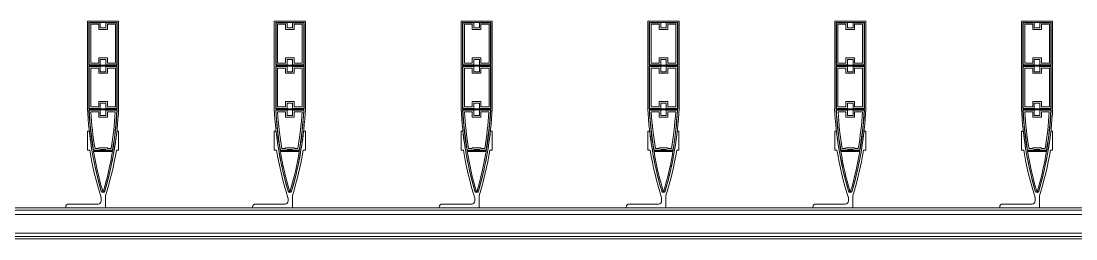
# Model space of a CAD drawing. Header units: millimetres. Extents: x 48966 to 155647, y -43515 to 26217.
# Drawn here: x 90200 to 91894, y 24157 to 24507 of the extents above; entities that cross this region are included whole.
import ezdxf

# ---------------------------------------------------------------- set-up
doc = ezdxf.new("R2010")
doc.units = ezdxf.units.MM
doc.layers.add('Обобщенные модели', color=7, linetype='Continuous', lineweight=9)
doc.layers.add('Обобщенные модели-1', color=7, linetype='Continuous', lineweight=18)

# ---------------------------------------------------------------- blocks, each defined once
blk = doc.blocks.new('Обвязочная балка 1 - Обвязочная балка 1-1451838-План 5-го этажа на отм_ _12_600')
at = {"layer": 'Обобщенные модели'}
for p, q in [((116781.7, 24196.1), (60831.6, 24196.1)), ((60831.6, 24166.3), (116781.7, 24166.3))]:
    blk.add_line(p, q, dxfattribs=at)
at = {"layer": 'Обобщенные модели-1'}
for p, q in [((116781.7, 24207.1), (60831.6, 24207.1)), ((60831.6, 24203.1), (116781.7, 24203.1)), ((116781.7, 24161.1), (60831.6, 24161.1)), ((60831.6, 24157.1), (116781.7, 24157.1))]:
    blk.add_line(p, q, dxfattribs=at)
blk = doc.blocks.new('Профиль ламели87 - Профиль ламели-1475064-План 5-го этажа на отм_ _12_600')
at = {"layer": 'Обобщенные модели-1'}
for p, q in [((88006.9, 24507.1), (88006.9, 24366.2)), ((88056.9, 24507.1), (88006.9, 24507.1)), ((88009.1, 24436.5), (88009.1, 24504.9)), ((88009.1, 24504.9), (88054.7, 24504.9)), ((88027.4, 24504.4), (88009.6, 24504.4)), ((88009.6, 24504.4), (88009.6, 24437)), ((88012.1, 24439.5), (88012.1, 24501.9)), ((88012.1, 24501.9), (88024.9, 24501.9)), ((88024.9, 24501.9), (88024.9, 24493.5)), ((88027.4, 24496), (88027.4, 24504.4)), ((88036.3, 24496), (88027.4, 24496)), ((88054.2, 24504.4), (88036.3, 24504.4)), ((88036.3, 24504.4), (88036.3, 24496)), ((88038.8, 24493.5), (88038.8, 24501.9)), ((88038.8, 24501.9), (88051.7, 24501.9)), ((88051.7, 24501.9), (88051.7, 24439.5)), ((88054.2, 24437), (88054.2, 24504.4)), ((88054.7, 24504.9), (88054.7, 24436.5)), ((88056.9, 24366.2), (88056.9, 24507.1)), ((88024.9, 24493.5), (88038.8, 24493.5)), ((88038.8, 24447.9), (88024.9, 24447.9)), ((88024.9, 24447.9), (88024.9, 24439.5)), ((88027.4, 24437), (88027.4, 24445.4)), ((88027.4, 24445.4), (88036.3, 24445.4)), ((88036.3, 24445.4), (88036.3, 24437)), ((88038.8, 24439.5), (88038.8, 24447.9)), ((88054.7, 24436.5), (88009.1, 24436.5)), ((88009.1, 24434.6), (88054.7, 24434.6)), ((88009.1, 24366.2), (88009.1, 24434.6)), ((88009.6, 24437), (88027.4, 24437)), ((88027.4, 24434.1), (88009.6, 24434.1)), ((88009.6, 24434.1), (88009.6, 24366.7)), ((88024.9, 24439.5), (88012.1, 24439.5)), ((88012.1, 24369.2), (88012.1, 24431.6)), ((88012.1, 24431.6), (88024.9, 24431.6)), ((88024.9, 24431.6), (88024.9, 24423.2)), ((88027.4, 24425.7), (88027.4, 24434.1)), ((88036.3, 24437), (88054.2, 24437)), ((88054.2, 24434.1), (88036.3, 24434.1)), ((88036.3, 24434.1), (88036.3, 24425.7)), ((88051.7, 24439.5), (88038.8, 24439.5)), ((88038.8, 24423.2), (88038.8, 24431.6)), ((88038.8, 24431.6), (88051.7, 24431.6)), ((88051.7, 24431.6), (88051.7, 24369.2)), ((88054.2, 24366.7), (88054.2, 24434.1)), ((88054.7, 24434.6), (88054.7, 24366.2)), ((88024.9, 24423.2), (88038.8, 24423.2)), ((88036.3, 24425.7), (88027.4, 24425.7)), ((88038.8, 24377.6), (88024.9, 24377.6)), ((88024.9, 24377.6), (88024.9, 24369.2)), ((88038.8, 24369.2), (88038.8, 24377.6)), ((88054.7, 24366.2), (88009.1, 24366.2)), ((88009.1, 24364.3), (88054.6, 24364.3)), ((88009.6, 24366.7), (88027.4, 24366.7)), ((88027.4, 24363.8), (88009.6, 24363.8)), ((88024.9, 24369.2), (88012.1, 24369.2)), ((88012.2, 24361.3), (88024.9, 24361.3)), ((88024.9, 24361.3), (88024.9, 24352.9)), ((88027.4, 24366.7), (88027.4, 24375.1)), ((88027.4, 24375.1), (88036.3, 24375.1)), ((88027.4, 24355.4), (88027.4, 24363.8)), ((88036.3, 24375.1), (88036.3, 24366.7)), ((88036.3, 24366.7), (88054.2, 24366.7)), ((88054.2, 24363.8), (88036.3, 24363.8)), ((88036.3, 24363.8), (88036.3, 24355.4)), ((88051.7, 24369.2), (88038.8, 24369.2)), ((88038.8, 24352.9), (88038.8, 24361.3)), ((88038.8, 24361.3), (88051.5, 24361.3)), ((88024.9, 24352.9), (88038.8, 24352.9)), ((88036.3, 24355.4), (88027.4, 24355.4)), ((88009.8, 24330.1), (88006.9, 24330.1)), ((88006.9, 24330.1), (88006.9, 24299.7)), ((88056.8, 24330.1), (88053.9, 24330.1)), ((88056.8, 24299.7), (88056.8, 24330.1)), ((88006.9, 24299.7), (88010.5, 24299.7)), ((88047.4, 24299.2), (88016.3, 24299.2)), ((88016.6, 24297.3), (88047.1, 24297.3)), ((88016.8, 24299.7), (88027.4, 24299.7)), ((88024.9, 24302.2), (88018.9, 24302.2)), ((88038.8, 24303.5), (88024.9, 24303.5)), ((88024.9, 24303.5), (88024.9, 24302.2)), ((88027.4, 24299.7), (88027.4, 24301)), ((88027.4, 24301), (88036.3, 24301)), ((88036.3, 24301), (88036.3, 24299.7)), ((88036.3, 24299.7), (88046.9, 24299.7)), ((88038.8, 24302.2), (88038.8, 24303.5)), ((88044.8, 24302.2), (88038.8, 24302.2)), ((88053.2, 24299.7), (88056.8, 24299.7)), ((88035.9, 24207.1), (88035.9, 24226.3)), ((87971.9, 24208.1), (87971.9, 24207.1)), ((88023.9, 24213.1), (87976.9, 24213.1)), ((88028.9, 24223), (88028.9, 24218.1)), ((87971.9, 24207.1), (88035.9, 24207.1))]:
    blk.add_line(p, q, dxfattribs=at)
for centre, radius, start, end in [((88580.6, 24394.6), 574.5, 182.8338, 196.2258), ((88580.7, 24394.3), 572.3, 183.0109, 189.5715), ((88580.4, 24395.9), 571.8, 183.2193, 189.6867), ((88580.5, 24395.6), 569.3, 183.4571, 189.4457), ((87483.1, 24394.6), 574.5, 343.7742, 357.1662), ((87483.2, 24395.6), 569.3, 350.5543, 356.5429), ((87483.3, 24395.9), 571.8, 350.3133, 356.7807), ((87483, 24394.3), 572.3, 350.4285, 356.9891), ((88580.6, 24394.6), 574.5, 186.4465, 196.2576), ((87483.1, 24394.6), 574.5, 343.7424, 353.5535), ((88577.1, 24394.6), 574.5, 189.5084, 197.3712), ((88549, 24386.8), 539.8, 189.5428, 196.4344), ((87514.7, 24386.8), 539.8, 343.5656, 350.4572), ((87486.6, 24394.6), 574.5, 342.9661, 350.4916), ((88031.9, 24235.1), 3, 200, 340), ((88031.9, 24234.5), 2.84, 196.2576, 343.7424), ((88031.9, 24234.2), 0.645, 196.4344, 343.5656), ((87976.9, 24208.1), 5, 90, 180), ((88023.9, 24218.1), 5, 270, 0)]:
    blk.add_arc(centre, radius, start, end, dxfattribs=at)
blk = doc.blocks.new('Профиль ламели88 - Профиль ламели-1475329-План 5-го этажа на отм_ _12_600')
at = {"layer": 'Обобщенные модели-1'}
for p, q in [((88306.9, 24507.1), (88306.9, 24366.2)), ((88356.9, 24507.1), (88306.9, 24507.1)), ((88309.1, 24436.5), (88309.1, 24504.9)), ((88309.1, 24504.9), (88354.7, 24504.9)), ((88327.4, 24504.4), (88309.6, 24504.4)), ((88309.6, 24504.4), (88309.6, 24437)), ((88312.1, 24439.5), (88312.1, 24501.9)), ((88312.1, 24501.9), (88324.9, 24501.9)), ((88324.9, 24501.9), (88324.9, 24493.5)), ((88327.4, 24496), (88327.4, 24504.4)), ((88336.3, 24496), (88327.4, 24496)), ((88354.2, 24504.4), (88336.3, 24504.4)), ((88336.3, 24504.4), (88336.3, 24496)), ((88338.8, 24493.5), (88338.8, 24501.9)), ((88338.8, 24501.9), (88351.7, 24501.9)), ((88351.7, 24501.9), (88351.7, 24439.5)), ((88354.2, 24437), (88354.2, 24504.4)), ((88354.7, 24504.9), (88354.7, 24436.5)), ((88356.9, 24366.2), (88356.9, 24507.1)), ((88324.9, 24493.5), (88338.8, 24493.5)), ((88338.8, 24447.9), (88324.9, 24447.9)), ((88324.9, 24447.9), (88324.9, 24439.5)), ((88327.4, 24437), (88327.4, 24445.4)), ((88327.4, 24445.4), (88336.3, 24445.4)), ((88336.3, 24445.4), (88336.3, 24437)), ((88338.8, 24439.5), (88338.8, 24447.9)), ((88354.7, 24436.5), (88309.1, 24436.5)), ((88309.1, 24434.6), (88354.7, 24434.6)), ((88309.1, 24366.2), (88309.1, 24434.6)), ((88309.6, 24437), (88327.4, 24437)), ((88327.4, 24434.1), (88309.6, 24434.1)), ((88309.6, 24434.1), (88309.6, 24366.7)), ((88324.9, 24439.5), (88312.1, 24439.5)), ((88312.1, 24369.2), (88312.1, 24431.6)), ((88312.1, 24431.6), (88324.9, 24431.6)), ((88324.9, 24431.6), (88324.9, 24423.2)), ((88327.4, 24425.7), (88327.4, 24434.1)), ((88336.3, 24437), (88354.2, 24437)), ((88354.2, 24434.1), (88336.3, 24434.1)), ((88336.3, 24434.1), (88336.3, 24425.7)), ((88351.7, 24439.5), (88338.8, 24439.5)), ((88338.8, 24423.2), (88338.8, 24431.6)), ((88338.8, 24431.6), (88351.7, 24431.6)), ((88351.7, 24431.6), (88351.7, 24369.2)), ((88354.2, 24366.7), (88354.2, 24434.1)), ((88354.7, 24434.6), (88354.7, 24366.2)), ((88324.9, 24423.2), (88338.8, 24423.2)), ((88336.3, 24425.7), (88327.4, 24425.7)), ((88338.8, 24377.6), (88324.9, 24377.6)), ((88324.9, 24377.6), (88324.9, 24369.2)), ((88338.8, 24369.2), (88338.8, 24377.6)), ((88354.7, 24366.2), (88309.1, 24366.2)), ((88309.1, 24364.3), (88354.6, 24364.3)), ((88309.6, 24366.7), (88327.4, 24366.7)), ((88327.4, 24363.8), (88309.6, 24363.8)), ((88324.9, 24369.2), (88312.1, 24369.2)), ((88312.2, 24361.3), (88324.9, 24361.3)), ((88324.9, 24361.3), (88324.9, 24352.9)), ((88327.4, 24366.7), (88327.4, 24375.1)), ((88327.4, 24375.1), (88336.3, 24375.1)), ((88327.4, 24355.4), (88327.4, 24363.8)), ((88336.3, 24375.1), (88336.3, 24366.7)), ((88336.3, 24366.7), (88354.2, 24366.7)), ((88354.2, 24363.8), (88336.3, 24363.8)), ((88336.3, 24363.8), (88336.3, 24355.4)), ((88351.7, 24369.2), (88338.8, 24369.2)), ((88338.8, 24352.9), (88338.8, 24361.3)), ((88338.8, 24361.3), (88351.5, 24361.3)), ((88324.9, 24352.9), (88338.8, 24352.9)), ((88336.3, 24355.4), (88327.4, 24355.4)), ((88309.8, 24330.1), (88306.9, 24330.1)), ((88306.9, 24330.1), (88306.9, 24299.7)), ((88356.8, 24330.1), (88353.9, 24330.1)), ((88356.8, 24299.7), (88356.8, 24330.1)), ((88306.9, 24299.7), (88310.5, 24299.7)), ((88347.4, 24299.2), (88316.3, 24299.2)), ((88316.6, 24297.3), (88347.1, 24297.3)), ((88316.8, 24299.7), (88327.4, 24299.7)), ((88324.9, 24302.2), (88318.9, 24302.2)), ((88338.8, 24303.5), (88324.9, 24303.5)), ((88324.9, 24303.5), (88324.9, 24302.2)), ((88327.4, 24299.7), (88327.4, 24301)), ((88327.4, 24301), (88336.3, 24301)), ((88336.3, 24301), (88336.3, 24299.7)), ((88336.3, 24299.7), (88346.9, 24299.7)), ((88338.8, 24302.2), (88338.8, 24303.5)), ((88344.8, 24302.2), (88338.8, 24302.2)), ((88353.2, 24299.7), (88356.8, 24299.7)), ((88335.9, 24207.1), (88335.9, 24226.3)), ((88271.9, 24208.1), (88271.9, 24207.1)), ((88323.9, 24213.1), (88276.9, 24213.1)), ((88328.9, 24223), (88328.9, 24218.1)), ((88271.9, 24207.1), (88335.9, 24207.1))]:
    blk.add_line(p, q, dxfattribs=at)
for centre, radius, start, end in [((88880.6, 24394.6), 574.5, 182.8338, 196.2258), ((88880.7, 24394.3), 572.3, 183.0109, 189.5715), ((88880.4, 24395.9), 571.8, 183.2193, 189.6867), ((88880.5, 24395.6), 569.3, 183.4571, 189.4457), ((87783.1, 24394.6), 574.5, 343.7742, 357.1662), ((87783.2, 24395.6), 569.3, 350.5543, 356.5429), ((87783.3, 24395.9), 571.8, 350.3133, 356.7807), ((87783, 24394.3), 572.3, 350.4285, 356.9891), ((88880.6, 24394.6), 574.5, 186.4465, 196.2576), ((87783.1, 24394.6), 574.5, 343.7424, 353.5535), ((88877.1, 24394.6), 574.5, 189.5084, 197.3712), ((88849, 24386.8), 539.8, 189.5428, 196.4344), ((87814.7, 24386.8), 539.8, 343.5656, 350.4572), ((87786.6, 24394.6), 574.5, 342.9661, 350.4916), ((88331.9, 24235.1), 3, 200, 340), ((88331.9, 24234.5), 2.84, 196.2576, 343.7424), ((88331.9, 24234.2), 0.645, 196.4344, 343.5656), ((88276.9, 24208.1), 5, 90, 180), ((88323.9, 24218.1), 5, 270, 0)]:
    blk.add_arc(centre, radius, start, end, dxfattribs=at)
blk = doc.blocks.new('Профиль ламели89 - Профиль ламели-1475594-План 5-го этажа на отм_ _12_600')
at = {"layer": 'Обобщенные модели-1'}
for p, q in [((88606.9, 24507.1), (88606.9, 24366.2)), ((88656.9, 24507.1), (88606.9, 24507.1)), ((88609.1, 24436.5), (88609.1, 24504.9)), ((88609.1, 24504.9), (88654.7, 24504.9)), ((88627.4, 24504.4), (88609.6, 24504.4)), ((88609.6, 24504.4), (88609.6, 24437)), ((88612.1, 24439.5), (88612.1, 24501.9)), ((88612.1, 24501.9), (88624.9, 24501.9)), ((88624.9, 24501.9), (88624.9, 24493.5)), ((88627.4, 24496), (88627.4, 24504.4)), ((88636.3, 24496), (88627.4, 24496)), ((88654.2, 24504.4), (88636.3, 24504.4)), ((88636.3, 24504.4), (88636.3, 24496)), ((88638.8, 24493.5), (88638.8, 24501.9)), ((88638.8, 24501.9), (88651.7, 24501.9)), ((88651.7, 24501.9), (88651.7, 24439.5)), ((88654.2, 24437), (88654.2, 24504.4)), ((88654.7, 24504.9), (88654.7, 24436.5)), ((88656.9, 24366.2), (88656.9, 24507.1)), ((88624.9, 24493.5), (88638.8, 24493.5)), ((88638.8, 24447.9), (88624.9, 24447.9)), ((88624.9, 24447.9), (88624.9, 24439.5)), ((88627.4, 24437), (88627.4, 24445.4)), ((88627.4, 24445.4), (88636.3, 24445.4)), ((88636.3, 24445.4), (88636.3, 24437)), ((88638.8, 24439.5), (88638.8, 24447.9)), ((88654.7, 24436.5), (88609.1, 24436.5)), ((88609.1, 24434.6), (88654.7, 24434.6)), ((88609.1, 24366.2), (88609.1, 24434.6)), ((88609.6, 24437), (88627.4, 24437)), ((88627.4, 24434.1), (88609.6, 24434.1)), ((88609.6, 24434.1), (88609.6, 24366.7)), ((88624.9, 24439.5), (88612.1, 24439.5)), ((88612.1, 24369.2), (88612.1, 24431.6)), ((88612.1, 24431.6), (88624.9, 24431.6)), ((88624.9, 24431.6), (88624.9, 24423.2)), ((88627.4, 24425.7), (88627.4, 24434.1)), ((88636.3, 24437), (88654.2, 24437)), ((88654.2, 24434.1), (88636.3, 24434.1)), ((88636.3, 24434.1), (88636.3, 24425.7)), ((88651.7, 24439.5), (88638.8, 24439.5)), ((88638.8, 24423.2), (88638.8, 24431.6)), ((88638.8, 24431.6), (88651.7, 24431.6)), ((88651.7, 24431.6), (88651.7, 24369.2)), ((88654.2, 24366.7), (88654.2, 24434.1)), ((88654.7, 24434.6), (88654.7, 24366.2)), ((88624.9, 24423.2), (88638.8, 24423.2)), ((88636.3, 24425.7), (88627.4, 24425.7)), ((88638.8, 24377.6), (88624.9, 24377.6)), ((88624.9, 24377.6), (88624.9, 24369.2)), ((88638.8, 24369.2), (88638.8, 24377.6)), ((88654.7, 24366.2), (88609.1, 24366.2)), ((88609.1, 24364.3), (88654.6, 24364.3)), ((88609.6, 24366.7), (88627.4, 24366.7)), ((88627.4, 24363.8), (88609.6, 24363.8)), ((88624.9, 24369.2), (88612.1, 24369.2)), ((88612.2, 24361.3), (88624.9, 24361.3)), ((88624.9, 24361.3), (88624.9, 24352.9)), ((88627.4, 24366.7), (88627.4, 24375.1)), ((88627.4, 24375.1), (88636.3, 24375.1)), ((88627.4, 24355.4), (88627.4, 24363.8)), ((88636.3, 24375.1), (88636.3, 24366.7)), ((88636.3, 24366.7), (88654.2, 24366.7)), ((88654.2, 24363.8), (88636.3, 24363.8)), ((88636.3, 24363.8), (88636.3, 24355.4)), ((88651.7, 24369.2), (88638.8, 24369.2)), ((88638.8, 24352.9), (88638.8, 24361.3)), ((88638.8, 24361.3), (88651.5, 24361.3)), ((88624.9, 24352.9), (88638.8, 24352.9)), ((88636.3, 24355.4), (88627.4, 24355.4)), ((88609.8, 24330.1), (88606.9, 24330.1)), ((88606.9, 24330.1), (88606.9, 24299.7)), ((88656.8, 24330.1), (88653.9, 24330.1)), ((88656.8, 24299.7), (88656.8, 24330.1)), ((88606.9, 24299.7), (88610.5, 24299.7)), ((88647.4, 24299.2), (88616.3, 24299.2)), ((88616.6, 24297.3), (88647.1, 24297.3)), ((88616.8, 24299.7), (88627.4, 24299.7)), ((88624.9, 24302.2), (88618.9, 24302.2)), ((88638.8, 24303.5), (88624.9, 24303.5)), ((88624.9, 24303.5), (88624.9, 24302.2)), ((88627.4, 24299.7), (88627.4, 24301)), ((88627.4, 24301), (88636.3, 24301)), ((88636.3, 24301), (88636.3, 24299.7)), ((88636.3, 24299.7), (88646.9, 24299.7)), ((88638.8, 24302.2), (88638.8, 24303.5)), ((88644.8, 24302.2), (88638.8, 24302.2)), ((88653.2, 24299.7), (88656.8, 24299.7)), ((88635.9, 24207.1), (88635.9, 24226.3)), ((88571.9, 24208.1), (88571.9, 24207.1)), ((88623.9, 24213.1), (88576.9, 24213.1)), ((88628.9, 24223), (88628.9, 24218.1)), ((88571.9, 24207.1), (88635.9, 24207.1))]:
    blk.add_line(p, q, dxfattribs=at)
for centre, radius, start, end in [((89180.6, 24394.6), 574.5, 182.8338, 196.2258), ((89180.7, 24394.3), 572.3, 183.0109, 189.5715), ((89180.4, 24395.9), 571.8, 183.2193, 189.6867), ((89180.5, 24395.6), 569.3, 183.4571, 189.4457), ((88083.1, 24394.6), 574.5, 343.7742, 357.1662), ((88083.2, 24395.6), 569.3, 350.5543, 356.5429), ((88083.3, 24395.9), 571.8, 350.3133, 356.7807), ((88083, 24394.3), 572.3, 350.4285, 356.9891), ((89180.6, 24394.6), 574.5, 186.4465, 196.2576), ((88083.1, 24394.6), 574.5, 343.7424, 353.5535), ((89177.1, 24394.6), 574.5, 189.5084, 197.3712), ((89149, 24386.8), 539.8, 189.5428, 196.4344), ((88114.7, 24386.8), 539.8, 343.5656, 350.4572), ((88086.6, 24394.6), 574.5, 342.9661, 350.4916), ((88631.9, 24235.1), 3, 200, 340), ((88631.9, 24234.5), 2.84, 196.2576, 343.7424), ((88631.9, 24234.2), 0.645, 196.4344, 343.5656), ((88576.9, 24208.1), 5, 90, 180), ((88623.9, 24218.1), 5, 270, 0)]:
    blk.add_arc(centre, radius, start, end, dxfattribs=at)
blk = doc.blocks.new('Профиль ламели90 - Профиль ламели-1475859-План 5-го этажа на отм_ _12_600')
at = {"layer": 'Обобщенные модели-1'}
for p, q in [((88906.9, 24507.1), (88906.9, 24366.2)), ((88956.9, 24507.1), (88906.9, 24507.1)), ((88909.1, 24436.5), (88909.1, 24504.9)), ((88909.1, 24504.9), (88954.7, 24504.9)), ((88927.4, 24504.4), (88909.6, 24504.4)), ((88909.6, 24504.4), (88909.6, 24437)), ((88912.1, 24439.5), (88912.1, 24501.9)), ((88912.1, 24501.9), (88924.9, 24501.9)), ((88924.9, 24501.9), (88924.9, 24493.5)), ((88927.4, 24496), (88927.4, 24504.4)), ((88936.3, 24496), (88927.4, 24496)), ((88954.2, 24504.4), (88936.3, 24504.4)), ((88936.3, 24504.4), (88936.3, 24496)), ((88938.8, 24493.5), (88938.8, 24501.9)), ((88938.8, 24501.9), (88951.7, 24501.9)), ((88951.7, 24501.9), (88951.7, 24439.5)), ((88954.2, 24437), (88954.2, 24504.4)), ((88954.7, 24504.9), (88954.7, 24436.5)), ((88956.9, 24366.2), (88956.9, 24507.1)), ((88924.9, 24493.5), (88938.8, 24493.5)), ((88938.8, 24447.9), (88924.9, 24447.9)), ((88924.9, 24447.9), (88924.9, 24439.5)), ((88927.4, 24437), (88927.4, 24445.4)), ((88927.4, 24445.4), (88936.3, 24445.4)), ((88936.3, 24445.4), (88936.3, 24437)), ((88938.8, 24439.5), (88938.8, 24447.9)), ((88954.7, 24436.5), (88909.1, 24436.5)), ((88909.1, 24434.6), (88954.7, 24434.6)), ((88909.1, 24366.2), (88909.1, 24434.6)), ((88909.6, 24437), (88927.4, 24437)), ((88927.4, 24434.1), (88909.6, 24434.1)), ((88909.6, 24434.1), (88909.6, 24366.7)), ((88924.9, 24439.5), (88912.1, 24439.5)), ((88912.1, 24369.2), (88912.1, 24431.6)), ((88912.1, 24431.6), (88924.9, 24431.6)), ((88924.9, 24431.6), (88924.9, 24423.2)), ((88927.4, 24425.7), (88927.4, 24434.1)), ((88936.3, 24437), (88954.2, 24437)), ((88954.2, 24434.1), (88936.3, 24434.1)), ((88936.3, 24434.1), (88936.3, 24425.7)), ((88951.7, 24439.5), (88938.8, 24439.5)), ((88938.8, 24423.2), (88938.8, 24431.6)), ((88938.8, 24431.6), (88951.7, 24431.6)), ((88951.7, 24431.6), (88951.7, 24369.2)), ((88954.2, 24366.7), (88954.2, 24434.1)), ((88954.7, 24434.6), (88954.7, 24366.2)), ((88924.9, 24423.2), (88938.8, 24423.2)), ((88936.3, 24425.7), (88927.4, 24425.7)), ((88938.8, 24377.6), (88924.9, 24377.6)), ((88924.9, 24377.6), (88924.9, 24369.2)), ((88938.8, 24369.2), (88938.8, 24377.6)), ((88954.7, 24366.2), (88909.1, 24366.2)), ((88909.1, 24364.3), (88954.6, 24364.3)), ((88909.6, 24366.7), (88927.4, 24366.7)), ((88927.4, 24363.8), (88909.6, 24363.8)), ((88924.9, 24369.2), (88912.1, 24369.2)), ((88912.2, 24361.3), (88924.9, 24361.3)), ((88924.9, 24361.3), (88924.9, 24352.9)), ((88927.4, 24366.7), (88927.4, 24375.1)), ((88927.4, 24375.1), (88936.3, 24375.1)), ((88927.4, 24355.4), (88927.4, 24363.8)), ((88936.3, 24375.1), (88936.3, 24366.7)), ((88936.3, 24366.7), (88954.2, 24366.7)), ((88954.2, 24363.8), (88936.3, 24363.8)), ((88936.3, 24363.8), (88936.3, 24355.4)), ((88951.7, 24369.2), (88938.8, 24369.2)), ((88938.8, 24352.9), (88938.8, 24361.3)), ((88938.8, 24361.3), (88951.5, 24361.3)), ((88924.9, 24352.9), (88938.8, 24352.9)), ((88936.3, 24355.4), (88927.4, 24355.4)), ((88909.8, 24330.1), (88906.9, 24330.1)), ((88906.9, 24330.1), (88906.9, 24299.7)), ((88956.8, 24330.1), (88953.9, 24330.1)), ((88956.8, 24299.7), (88956.8, 24330.1)), ((88906.9, 24299.7), (88910.5, 24299.7)), ((88947.4, 24299.2), (88916.3, 24299.2)), ((88916.6, 24297.3), (88947.1, 24297.3)), ((88916.8, 24299.7), (88927.4, 24299.7)), ((88924.9, 24302.2), (88918.9, 24302.2)), ((88938.8, 24303.5), (88924.9, 24303.5)), ((88924.9, 24303.5), (88924.9, 24302.2)), ((88927.4, 24299.7), (88927.4, 24301)), ((88927.4, 24301), (88936.3, 24301)), ((88936.3, 24301), (88936.3, 24299.7)), ((88936.3, 24299.7), (88946.9, 24299.7)), ((88938.8, 24302.2), (88938.8, 24303.5)), ((88944.8, 24302.2), (88938.8, 24302.2)), ((88953.2, 24299.7), (88956.8, 24299.7)), ((88935.9, 24207.1), (88935.9, 24226.3)), ((88871.9, 24208.1), (88871.9, 24207.1)), ((88923.9, 24213.1), (88876.9, 24213.1)), ((88928.9, 24223), (88928.9, 24218.1)), ((88871.9, 24207.1), (88935.9, 24207.1))]:
    blk.add_line(p, q, dxfattribs=at)
for centre, radius, start, end in [((89480.6, 24394.6), 574.5, 182.8338, 196.2258), ((89480.7, 24394.3), 572.3, 183.0109, 189.5715), ((89480.4, 24395.9), 571.8, 183.2193, 189.6867), ((89480.5, 24395.6), 569.3, 183.4571, 189.4457), ((88383.1, 24394.6), 574.5, 343.7742, 357.1662), ((88383.2, 24395.6), 569.3, 350.5543, 356.5429), ((88383.3, 24395.9), 571.8, 350.3133, 356.7807), ((88383, 24394.3), 572.3, 350.4285, 356.9891), ((89480.6, 24394.6), 574.5, 186.4465, 196.2576), ((88383.1, 24394.6), 574.5, 343.7424, 353.5535), ((89477.1, 24394.6), 574.5, 189.5084, 197.3712), ((89449, 24386.8), 539.8, 189.5428, 196.4344), ((88414.7, 24386.8), 539.8, 343.5656, 350.4572), ((88386.6, 24394.6), 574.5, 342.9661, 350.4916), ((88931.9, 24235.1), 3, 200, 340), ((88931.9, 24234.5), 2.84, 196.2576, 343.7424), ((88931.9, 24234.2), 0.645, 196.4344, 343.5656), ((88876.9, 24208.1), 5, 90, 180), ((88923.9, 24218.1), 5, 270, 0)]:
    blk.add_arc(centre, radius, start, end, dxfattribs=at)
blk = doc.blocks.new('Профиль ламели91 - Профиль ламели-1476124-План 5-го этажа на отм_ _12_600')
at = {"layer": 'Обобщенные модели-1'}
for p, q in [((89206.9, 24507.1), (89206.9, 24366.2)), ((89256.9, 24507.1), (89206.9, 24507.1)), ((89209.1, 24436.5), (89209.1, 24504.9)), ((89209.1, 24504.9), (89254.7, 24504.9)), ((89227.4, 24504.4), (89209.6, 24504.4)), ((89209.6, 24504.4), (89209.6, 24437)), ((89212.1, 24439.5), (89212.1, 24501.9)), ((89212.1, 24501.9), (89224.9, 24501.9)), ((89224.9, 24501.9), (89224.9, 24493.5)), ((89227.4, 24496), (89227.4, 24504.4)), ((89236.3, 24496), (89227.4, 24496)), ((89254.2, 24504.4), (89236.3, 24504.4)), ((89236.3, 24504.4), (89236.3, 24496)), ((89238.8, 24493.5), (89238.8, 24501.9)), ((89238.8, 24501.9), (89251.7, 24501.9)), ((89251.7, 24501.9), (89251.7, 24439.5)), ((89254.2, 24437), (89254.2, 24504.4)), ((89254.7, 24504.9), (89254.7, 24436.5)), ((89256.9, 24366.2), (89256.9, 24507.1)), ((89224.9, 24493.5), (89238.8, 24493.5)), ((89238.8, 24447.9), (89224.9, 24447.9)), ((89224.9, 24447.9), (89224.9, 24439.5)), ((89227.4, 24437), (89227.4, 24445.4)), ((89227.4, 24445.4), (89236.3, 24445.4)), ((89236.3, 24445.4), (89236.3, 24437)), ((89238.8, 24439.5), (89238.8, 24447.9)), ((89254.7, 24436.5), (89209.1, 24436.5)), ((89209.1, 24434.6), (89254.7, 24434.6)), ((89209.1, 24366.2), (89209.1, 24434.6)), ((89209.6, 24437), (89227.4, 24437)), ((89227.4, 24434.1), (89209.6, 24434.1)), ((89209.6, 24434.1), (89209.6, 24366.7)), ((89224.9, 24439.5), (89212.1, 24439.5)), ((89212.1, 24369.2), (89212.1, 24431.6)), ((89212.1, 24431.6), (89224.9, 24431.6)), ((89224.9, 24431.6), (89224.9, 24423.2)), ((89227.4, 24425.7), (89227.4, 24434.1)), ((89236.3, 24437), (89254.2, 24437)), ((89254.2, 24434.1), (89236.3, 24434.1)), ((89236.3, 24434.1), (89236.3, 24425.7)), ((89251.7, 24439.5), (89238.8, 24439.5)), ((89238.8, 24423.2), (89238.8, 24431.6)), ((89238.8, 24431.6), (89251.7, 24431.6)), ((89251.7, 24431.6), (89251.7, 24369.2)), ((89254.2, 24366.7), (89254.2, 24434.1)), ((89254.7, 24434.6), (89254.7, 24366.2)), ((89224.9, 24423.2), (89238.8, 24423.2)), ((89236.3, 24425.7), (89227.4, 24425.7)), ((89238.8, 24377.6), (89224.9, 24377.6)), ((89224.9, 24377.6), (89224.9, 24369.2)), ((89238.8, 24369.2), (89238.8, 24377.6)), ((89254.7, 24366.2), (89209.1, 24366.2)), ((89209.1, 24364.3), (89254.6, 24364.3)), ((89209.6, 24366.7), (89227.4, 24366.7)), ((89227.4, 24363.8), (89209.6, 24363.8)), ((89224.9, 24369.2), (89212.1, 24369.2)), ((89212.2, 24361.3), (89224.9, 24361.3)), ((89224.9, 24361.3), (89224.9, 24352.9)), ((89227.4, 24366.7), (89227.4, 24375.1)), ((89227.4, 24375.1), (89236.3, 24375.1)), ((89227.4, 24355.4), (89227.4, 24363.8)), ((89236.3, 24375.1), (89236.3, 24366.7)), ((89236.3, 24366.7), (89254.2, 24366.7)), ((89254.2, 24363.8), (89236.3, 24363.8)), ((89236.3, 24363.8), (89236.3, 24355.4)), ((89251.7, 24369.2), (89238.8, 24369.2)), ((89238.8, 24352.9), (89238.8, 24361.3)), ((89238.8, 24361.3), (89251.5, 24361.3)), ((89224.9, 24352.9), (89238.8, 24352.9)), ((89236.3, 24355.4), (89227.4, 24355.4)), ((89209.8, 24330.1), (89206.9, 24330.1)), ((89206.9, 24330.1), (89206.9, 24299.7)), ((89256.8, 24330.1), (89253.9, 24330.1)), ((89256.8, 24299.7), (89256.8, 24330.1)), ((89206.9, 24299.7), (89210.5, 24299.7)), ((89247.4, 24299.2), (89216.3, 24299.2)), ((89216.6, 24297.3), (89247.1, 24297.3)), ((89216.8, 24299.7), (89227.4, 24299.7)), ((89224.9, 24302.2), (89218.9, 24302.2)), ((89238.8, 24303.5), (89224.9, 24303.5)), ((89224.9, 24303.5), (89224.9, 24302.2)), ((89227.4, 24299.7), (89227.4, 24301)), ((89227.4, 24301), (89236.3, 24301)), ((89236.3, 24301), (89236.3, 24299.7)), ((89236.3, 24299.7), (89246.9, 24299.7)), ((89238.8, 24302.2), (89238.8, 24303.5)), ((89244.8, 24302.2), (89238.8, 24302.2)), ((89253.2, 24299.7), (89256.8, 24299.7)), ((89235.9, 24207.1), (89235.9, 24226.3)), ((89171.9, 24208.1), (89171.9, 24207.1)), ((89223.9, 24213.1), (89176.9, 24213.1)), ((89228.9, 24223), (89228.9, 24218.1)), ((89171.9, 24207.1), (89235.9, 24207.1))]:
    blk.add_line(p, q, dxfattribs=at)
for centre, radius, start, end in [((89780.6, 24394.6), 574.5, 182.8338, 196.2258), ((89780.7, 24394.3), 572.3, 183.0109, 189.5715), ((89780.4, 24395.9), 571.8, 183.2193, 189.6867), ((89780.5, 24395.6), 569.3, 183.4571, 189.4457), ((88683.1, 24394.6), 574.5, 343.7742, 357.1662), ((88683.2, 24395.6), 569.3, 350.5543, 356.5429), ((88683.3, 24395.9), 571.8, 350.3133, 356.7807), ((88683, 24394.3), 572.3, 350.4285, 356.9891), ((89780.6, 24394.6), 574.5, 186.4465, 196.2576), ((88683.1, 24394.6), 574.5, 343.7424, 353.5535), ((89777.1, 24394.6), 574.5, 189.5084, 197.3712), ((89749, 24386.8), 539.8, 189.5428, 196.4344), ((88714.7, 24386.8), 539.8, 343.5656, 350.4572), ((88686.6, 24394.6), 574.5, 342.9661, 350.4916), ((89231.9, 24235.1), 3, 200, 340), ((89231.9, 24234.5), 2.84, 196.2576, 343.7424), ((89231.9, 24234.2), 0.645, 196.4344, 343.5656), ((89176.9, 24208.1), 5, 90, 180), ((89223.9, 24218.1), 5, 270, 0)]:
    blk.add_arc(centre, radius, start, end, dxfattribs=at)
blk = doc.blocks.new('Профиль ламели92 - Профиль ламели-1476389-План 5-го этажа на отм_ _12_600')
at = {"layer": 'Обобщенные модели-1'}
for p, q in [((89506.9, 24507.1), (89506.9, 24366.2)), ((89556.9, 24507.1), (89506.9, 24507.1)), ((89509.1, 24436.5), (89509.1, 24504.9)), ((89509.1, 24504.9), (89554.7, 24504.9)), ((89527.4, 24504.4), (89509.6, 24504.4)), ((89509.6, 24504.4), (89509.6, 24437)), ((89512.1, 24439.5), (89512.1, 24501.9)), ((89512.1, 24501.9), (89524.9, 24501.9)), ((89524.9, 24501.9), (89524.9, 24493.5)), ((89527.4, 24496), (89527.4, 24504.4)), ((89536.3, 24496), (89527.4, 24496)), ((89554.2, 24504.4), (89536.3, 24504.4)), ((89536.3, 24504.4), (89536.3, 24496)), ((89538.8, 24493.5), (89538.8, 24501.9)), ((89538.8, 24501.9), (89551.7, 24501.9)), ((89551.7, 24501.9), (89551.7, 24439.5)), ((89554.2, 24437), (89554.2, 24504.4)), ((89554.7, 24504.9), (89554.7, 24436.5)), ((89556.9, 24366.2), (89556.9, 24507.1)), ((89524.9, 24493.5), (89538.8, 24493.5)), ((89538.8, 24447.9), (89524.9, 24447.9)), ((89524.9, 24447.9), (89524.9, 24439.5)), ((89527.4, 24437), (89527.4, 24445.4)), ((89527.4, 24445.4), (89536.3, 24445.4)), ((89536.3, 24445.4), (89536.3, 24437)), ((89538.8, 24439.5), (89538.8, 24447.9)), ((89554.7, 24436.5), (89509.1, 24436.5)), ((89509.1, 24434.6), (89554.7, 24434.6)), ((89509.1, 24366.2), (89509.1, 24434.6)), ((89509.6, 24437), (89527.4, 24437)), ((89527.4, 24434.1), (89509.6, 24434.1)), ((89509.6, 24434.1), (89509.6, 24366.7)), ((89524.9, 24439.5), (89512.1, 24439.5)), ((89512.1, 24369.2), (89512.1, 24431.6)), ((89512.1, 24431.6), (89524.9, 24431.6)), ((89524.9, 24431.6), (89524.9, 24423.2)), ((89527.4, 24425.7), (89527.4, 24434.1)), ((89536.3, 24437), (89554.2, 24437)), ((89554.2, 24434.1), (89536.3, 24434.1)), ((89536.3, 24434.1), (89536.3, 24425.7)), ((89551.7, 24439.5), (89538.8, 24439.5)), ((89538.8, 24423.2), (89538.8, 24431.6)), ((89538.8, 24431.6), (89551.7, 24431.6)), ((89551.7, 24431.6), (89551.7, 24369.2)), ((89554.2, 24366.7), (89554.2, 24434.1)), ((89554.7, 24434.6), (89554.7, 24366.2)), ((89524.9, 24423.2), (89538.8, 24423.2)), ((89536.3, 24425.7), (89527.4, 24425.7)), ((89538.8, 24377.6), (89524.9, 24377.6)), ((89524.9, 24377.6), (89524.9, 24369.2)), ((89538.8, 24369.2), (89538.8, 24377.6)), ((89554.7, 24366.2), (89509.1, 24366.2)), ((89509.1, 24364.3), (89554.6, 24364.3)), ((89509.6, 24366.7), (89527.4, 24366.7)), ((89527.4, 24363.8), (89509.6, 24363.8)), ((89524.9, 24369.2), (89512.1, 24369.2)), ((89512.2, 24361.3), (89524.9, 24361.3)), ((89524.9, 24361.3), (89524.9, 24352.9)), ((89527.4, 24366.7), (89527.4, 24375.1)), ((89527.4, 24375.1), (89536.3, 24375.1)), ((89527.4, 24355.4), (89527.4, 24363.8)), ((89536.3, 24375.1), (89536.3, 24366.7)), ((89536.3, 24366.7), (89554.2, 24366.7)), ((89554.2, 24363.8), (89536.3, 24363.8)), ((89536.3, 24363.8), (89536.3, 24355.4)), ((89551.7, 24369.2), (89538.8, 24369.2)), ((89538.8, 24352.9), (89538.8, 24361.3)), ((89538.8, 24361.3), (89551.5, 24361.3)), ((89524.9, 24352.9), (89538.8, 24352.9)), ((89536.3, 24355.4), (89527.4, 24355.4)), ((89509.8, 24330.1), (89506.9, 24330.1)), ((89506.9, 24330.1), (89506.9, 24299.7)), ((89556.8, 24330.1), (89553.9, 24330.1)), ((89556.8, 24299.7), (89556.8, 24330.1)), ((89506.9, 24299.7), (89510.5, 24299.7)), ((89547.4, 24299.2), (89516.3, 24299.2)), ((89516.6, 24297.3), (89547.1, 24297.3)), ((89516.8, 24299.7), (89527.4, 24299.7)), ((89524.9, 24302.2), (89518.9, 24302.2)), ((89538.8, 24303.5), (89524.9, 24303.5)), ((89524.9, 24303.5), (89524.9, 24302.2)), ((89527.4, 24299.7), (89527.4, 24301)), ((89527.4, 24301), (89536.3, 24301)), ((89536.3, 24301), (89536.3, 24299.7)), ((89536.3, 24299.7), (89546.9, 24299.7)), ((89538.8, 24302.2), (89538.8, 24303.5)), ((89544.8, 24302.2), (89538.8, 24302.2)), ((89553.2, 24299.7), (89556.8, 24299.7)), ((89535.9, 24207.1), (89535.9, 24226.3)), ((89471.9, 24208.1), (89471.9, 24207.1)), ((89523.9, 24213.1), (89476.9, 24213.1)), ((89528.9, 24223), (89528.9, 24218.1)), ((89471.9, 24207.1), (89535.9, 24207.1))]:
    blk.add_line(p, q, dxfattribs=at)
for centre, radius, start, end in [((90080.6, 24394.6), 574.5, 182.8338, 196.2258), ((90080.7, 24394.3), 572.3, 183.0109, 189.5715), ((90080.4, 24395.9), 571.8, 183.2193, 189.6867), ((90080.5, 24395.6), 569.3, 183.4571, 189.4457), ((88983.1, 24394.6), 574.5, 343.7742, 357.1662), ((88983.2, 24395.6), 569.3, 350.5543, 356.5429), ((88983.3, 24395.9), 571.8, 350.3133, 356.7807), ((88983, 24394.3), 572.3, 350.4285, 356.9891), ((90080.6, 24394.6), 574.5, 186.4465, 196.2576), ((88983.1, 24394.6), 574.5, 343.7424, 353.5535), ((90077.1, 24394.6), 574.5, 189.5084, 197.3712), ((90049, 24386.8), 539.8, 189.5428, 196.4344), ((89014.7, 24386.8), 539.8, 343.5656, 350.4572), ((88986.6, 24394.6), 574.5, 342.9661, 350.4916), ((89531.9, 24235.1), 3, 200, 340), ((89531.9, 24234.5), 2.84, 196.2576, 343.7424), ((89531.9, 24234.2), 0.645, 196.4344, 343.5656), ((89476.9, 24208.1), 5, 90, 180), ((89523.9, 24218.1), 5, 270, 0)]:
    blk.add_arc(centre, radius, start, end, dxfattribs=at)

msp = doc.modelspace()

# ---------------------------------------------------------------- block references
at = {"layer": 'Обобщенные модели'}
for name, p in [('Профиль ламели87 - Профиль ламели-1475064-План 5-го этажа на отм_ _12_600', (2300, 0)), ('Профиль ламели88 - Профиль ламели-1475329-План 5-го этажа на отм_ _12_600', (2300, 0)), ('Профиль ламели89 - Профиль ламели-1475594-План 5-го этажа на отм_ _12_600', (2300, 0)), ('Профиль ламели90 - Профиль ламели-1475859-План 5-го этажа на отм_ _12_600', (2300, 0)), ('Профиль ламели91 - Профиль ламели-1476124-План 5-го этажа на отм_ _12_600', (2300, 0)), ('Профиль ламели92 - Профиль ламели-1476389-План 5-го этажа на отм_ _12_600', (2300, 0)), ('Обвязочная балка 1 - Обвязочная балка 1-1451838-План 5-го этажа на отм_ _12_600', (0, 0))]:
    msp.add_blockref(name, p, dxfattribs=at)

doc.saveas('drawing.dxf')
